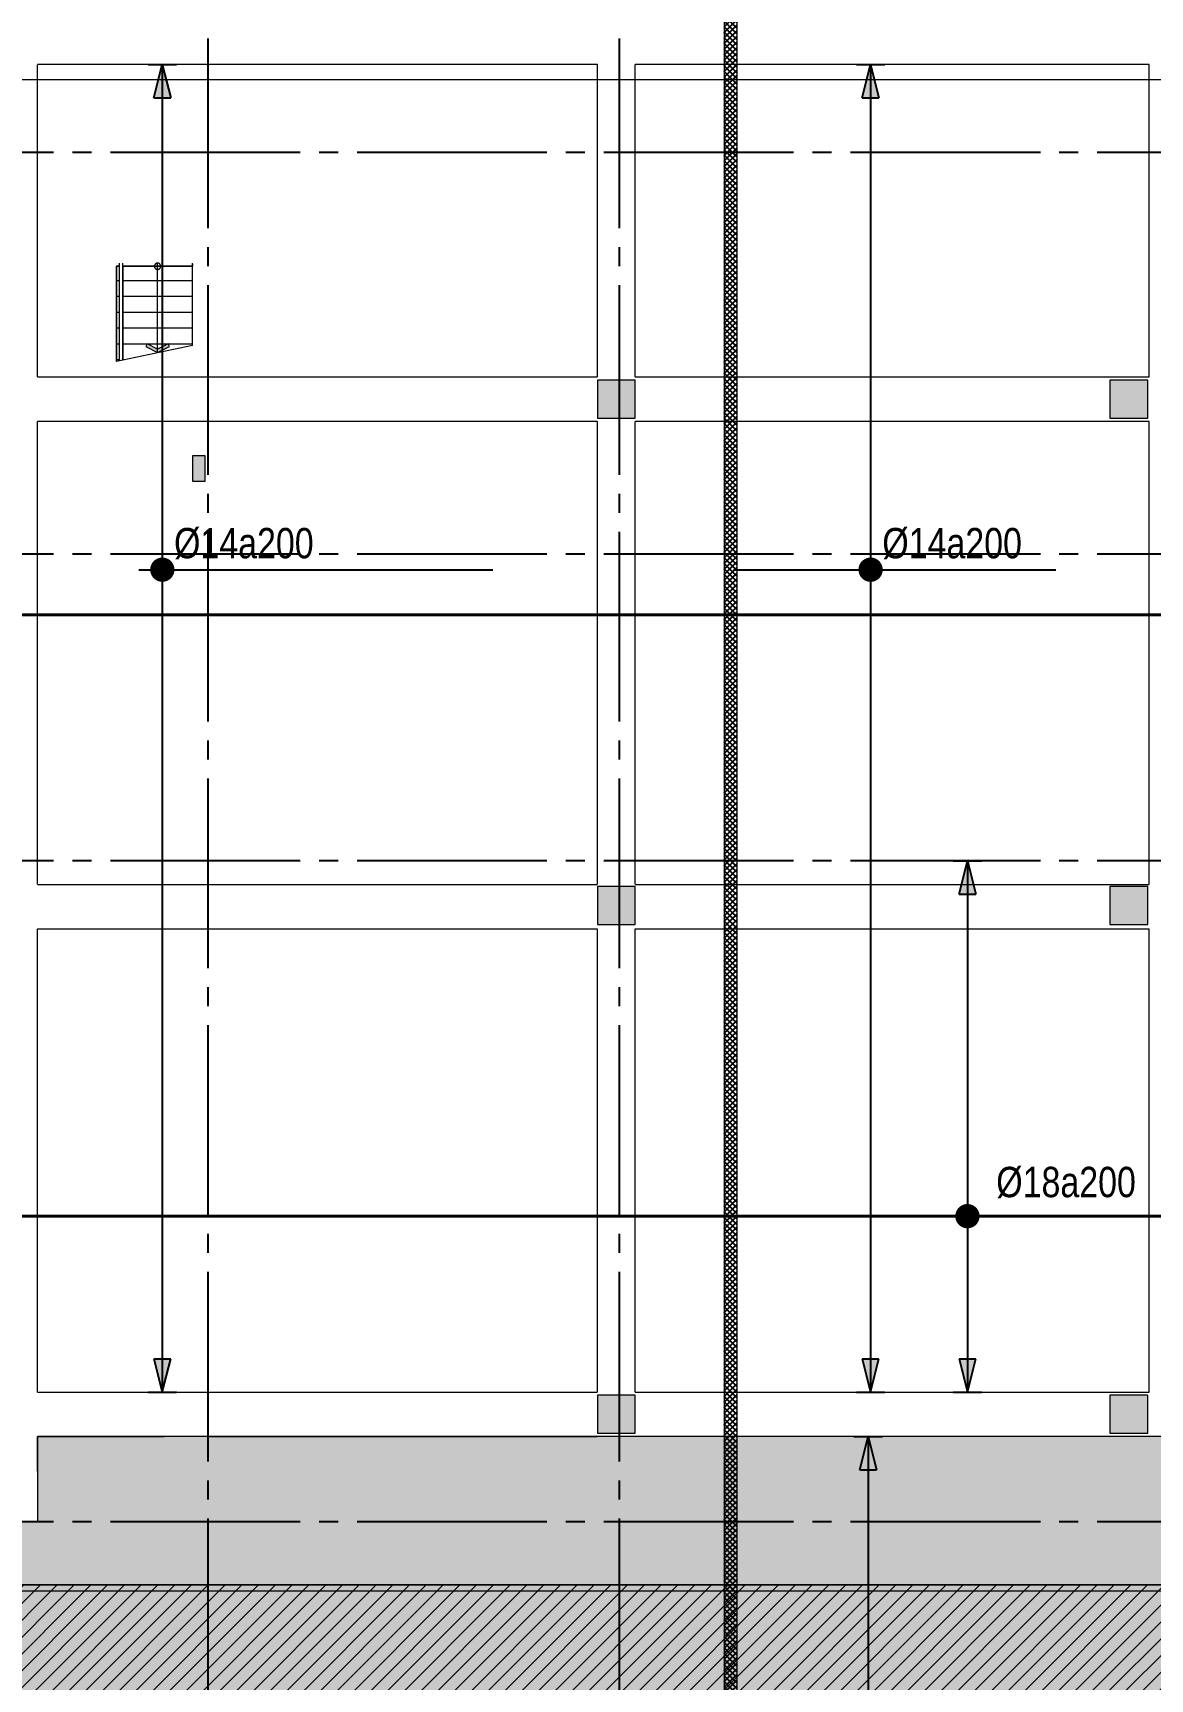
# Model space of a CAD drawing. Header units: millimetres. Extents: x -3819597 to -2591384, y 582389 to 820195.
# Drawn here: x -3037378 to -3019718, y 738094 to 764120 of the extents above; entities that cross this region are included whole.
import ezdxf
from ezdxf.enums import TextEntityAlignment as Align
from ezdxf.xclip import XClip

# ---------------------------------------------------------------- set-up
doc = ezdxf.new("R2010")
doc.units = ezdxf.units.MM
doc.header["$MEASUREMENT"] = 0
doc.header["$XCLIPFRAME"] = 0
for name, pattern in [('CENTER', [2, 1.25, -0.25, 0.25, -0.25]), ('CHG_XX_Damsan_Ham 2$0$CHG_XX_Damsan_Ham 2$0$HIDDEN', [0.375, 0.25, -0.125]), ('CHG_XX_Damsan_Ham 2$0$MB Ham 2$0$Hidden21', [3, 2, -1]), ('CHG_XX_Luoi truc$0$MB_Luoi truc$0$Center101', [13, 10, -1, 1, -1]), ('HIDDEN', [0.375, 0.25, -0.125])]:
    doc.linetypes.add(name, pattern=pattern)
doc.layers.get('0').update_dxf_attribs({"lineweight": 9})
doc.layers.get('Defpoints').update_dxf_attribs({"color": 10, "lineweight": 0})
for name, color, linetype in [('02HN. TEXT B', 1, 'Continuous'), ('08HN. SSS X', 6, 'Continuous'), ('12HN. GRID', 1, 'CENTER'), ("CHG_XX_Damsan_Ham 2$0$CHG_XX_Damsan_Ham 2$0$'S_General_Hatch_8", 8, 'Continuous'), ('CHG_XX_Damsan_Ham 2$0$MB Ham 2$0$Staircase', 30, 'Continuous'), ('CHG_XX_Damsan_Ham 2$0$MB Ham 2$0$Staircase Hidden', 34, 'CHG_XX_Damsan_Ham 2$0$MB Ham 2$0$Hidden21'), ('CHG_XX_Luoi truc$0$Grid', 34, 'Continuous'), ('CHG_XX_Luoi truc$0$Grid Line', 8, 'CHG_XX_Luoi truc$0$MB_Luoi truc$0$Center101'), ('dim', 51, 'Continuous')]:
    doc.layers.add(name, color=color, linetype=linetype)
for name, color, linetype, lineweight, plot in [('CHG_XX_Cot_Ham 2$0$NS-Column-H2', 90, 'Continuous', 13, False), ('CHG_XX_Cot_Ham 2$0$NS-Column-H2 @ 1', 90, 'Continuous', 13, False), ('CHG_XX_Cot_Ham 2$0$NS-Column-H2 @ 150', 90, 'Continuous', 13, False)]:
    doc.layers.add(name, color=color, linetype=linetype, lineweight=lineweight, plot=plot)
for name, color, linetype, lineweight in [('CHG_XX_Cot_Ham 2$0$NS-Pier-H2', 150, 'Continuous', 13), ("CHG_XX_Damsan_Ham 2$0$CHG_XX_Damsan_Ham 2$0$'S_General_Hidden_1 Thin", 1, 'CHG_XX_Damsan_Ham 2$0$CHG_XX_Damsan_Ham 2$0$HIDDEN', 18), ('CHG_XX_Damsan_Ham 2$0$CHG_XX_Damsan_Ham 2$0$DBAO', 3, 'Continuous', 13), ('CHG_XX_Damsan_Ham 2$0$CHG_XX_Damsan_Ham 2$0$DTE-MEP-H-SLAB TEXT', 3, 'Continuous', 0), ('CHG_XX_Damsan_Ham 2$0$CHG_XX_Damsan_Ham 2$0$HATCH', 154, 'Continuous', 9), ('CHG_XX_Damsan_Ham 2$0$CHG_XX_Damsan_Ham 2$0$mach ngung thi cong', 6, 'Continuous', 13), ('CHG_XX_Damsan_Ham 2$0$CHG_XX_Damsan_Ham 2$0$Start hatch', 8, 'Continuous', 25), ('CHG_XX_Damsan_Ham 2$0$HATCH', 57, 'Continuous', 9), ('CHG_XX_Damsan_Ham 2$0$mach ngung thi cong', 6, 'Continuous', 13), ('CHG_XX_Damsan_Ham 2$0$tam cap ram', 8, 'Continuous', 5), ('thep chay suot', 5, 'HIDDEN', 40)]:
    doc.layers.add(name, color=color, linetype=linetype, lineweight=lineweight)
doc.styles.add('[HN042014]STYLE', font='arial.ttf', dxfattribs={"width": 0.8})
doc.styles.add('CHG_XX_Luoi truc$0$MB_Luoi truc$0$Grid A-F$0$VNI-HelveCB', font='VHELVCB_0.TTF')

# ---------------------------------------------------------------- blocks, each defined once
blk = doc.blocks.new('*U742')
at = {"layer": '12HN. GRID', "linetype": 'Continuous'}
h = blk.add_hatch(color=256, dxfattribs=at)
h.dxf.hatch_style = 1
h.paths.add_polyline_path([(-44, 3020), (44, 3020), (0, 3196)])
for p, q in [((-75, 3196), (75, 3196)), ((-44, 3020), (0, 3196)), ((0, 3196), (0, -33101.4)), ((0, 3196), (44, 3020)), ((-44, 3020), (44, 3020))]:
    blk.add_line(p, q, dxfattribs=at)
at = {"layer": '02HN. TEXT B', "linetype": 'ByBlock', "style": '[HN042014]STYLE', "width": 0.8, "flags": 8}
blk.add_attdef('1', text='', height=160, dxfattribs=at).set_placement((210.5, 140), align=Align.MIDDLE_LEFT)
blk.add_attdef('0', text='', height=160, dxfattribs=at).set_placement((1102.5, 160), align=Align.MIDDLE_CENTER)
at = {"layer": 'Defpoints', "color": 9, "linetype": 'ByBlock', "style": '[HN042014]STYLE', "width": 0.8, "flags": 9}
for tag, p in [('2', (-297.5, 8443.8)), ('3', (-297.5, 8039)), ('4', (-297.5, 7634.2)), ('5', (-297.5, 7243.8))]:
    blk.add_attdef(tag, text='', height=250, dxfattribs=at).set_placement(p, align=Align.MIDDLE_CENTER)
blk = doc.blocks.new('*U1036')
at = {"layer": 'CHG_XX_Cot_Ham 2$0$NS-Column-H2 @ 1'}
h = blk.add_hatch(color=256, dxfattribs=at)
h.dxf.hatch_style = 1
h.paths.add_polyline_path([(-300, -300), (-300, 300), (300, 300), (300, -300)])
at = {"layer": 'CHG_XX_Cot_Ham 2$0$NS-Column-H2 @ 150'}
h = blk.add_hatch(color=256, dxfattribs=at)
h.dxf.hatch_style = 1
h.paths.add_polyline_path([(-300, -300), (-300, 300), (300, 300), (300, -300)])
blk = doc.blocks.new('CHG_XX_Cot_Ham 2$0$HoBoi_C600x600')
at = {"layer": 'CHG_XX_Cot_Ham 2$0$NS-Column-H2'}
blk.add_lwpolyline([(300, -300), (300, 300), (-300, 300), (-300, -300)], close=True, dxfattribs=at)
blk.add_blockref('*U1036', (0, 0), dxfattribs=at)
blk = doc.blocks.new('*U1034')
at = {"layer": 'CHG_XX_Luoi truc$0$Grid Line'}
blk.add_line((0, 0), (0, 608), dxfattribs=at)
at = {"layer": 'CHG_XX_Luoi truc$0$Grid', "lineweight": -2, "style": 'CHG_XX_Luoi truc$0$MB_Luoi truc$0$Grid A-F$0$VNI-HelveCB'}
for tag, p in [('GRIDSUB', (0, 617)), ('GRID', (0, -9))]:
    blk.add_attdef(tag, text='', height=5, dxfattribs=at).set_placement(p, align=Align.MIDDLE)
blk = doc.blocks.new('*U1029')
at = {"layer": 'CHG_XX_Luoi truc$0$Grid Line'}
blk.add_line((0, 0), (0, 608), dxfattribs=at)
at = {"layer": 'CHG_XX_Luoi truc$0$Grid', "lineweight": -2, "style": 'CHG_XX_Luoi truc$0$MB_Luoi truc$0$Grid A-F$0$VNI-HelveCB'}
for tag, p in [('GRIDSUB', (0, 617)), ('GRID', (0, -9))]:
    blk.add_attdef(tag, text='', height=5, dxfattribs=at).set_placement(p, align=Align.MIDDLE)
blk = doc.blocks.new('*U1031')
at = {"layer": 'CHG_XX_Luoi truc$0$Grid Line'}
blk.add_line((0, 0), (0, 438), dxfattribs=at)
at = {"layer": 'CHG_XX_Luoi truc$0$Grid', "lineweight": -2, "style": 'CHG_XX_Luoi truc$0$MB_Luoi truc$0$Grid A-F$0$VNI-HelveCB'}
for tag, p in [('GRIDSUB', (0, 447)), ('GRID', (0, -9))]:
    blk.add_attdef(tag, text='', height=5, dxfattribs=at).set_placement(p, align=Align.MIDDLE)
blk = doc.blocks.new('CHG_XX_Luoi truc')
at = {"layer": 'CHG_XX_Luoi truc$0$Grid', "xscale": 300, "yscale": 300, "zscale": 300}
for name, p in [('*U1029', (54650, -12747)), ('*U1034', (61150, -12747))]:
    blk.add_blockref(name, p, dxfattribs=at)
at = {"layer": 'CHG_XX_Luoi truc$0$Grid', "xscale": 300.0000000000013, "yscale": 300.0000000000013, "zscale": 300.0000000000013, "rotation": 90}
for p in [(110703, 152250), (110703, 145900), (110703, 141050), (110703, 130600)]:
    blk.add_blockref('*U1031', p, dxfattribs=at)
blk = doc.blocks.new('CHG_XX_Cot_Ham 2')
at = {"layer": 'CHG_XX_Cot_Ham 2$0$NS-Column-H2'}
h = blk.add_hatch(color=256, dxfattribs=at)
h.dxf.hatch_style = 1
h.paths.add_polyline_path([(54400, 147050), (54600, 147050), (54600, 147450), (54400, 147450)])
at = {"layer": 'CHG_XX_Cot_Ham 2$0$NS-Pier-H2'}
h = blk.add_hatch(color=256, dxfattribs=at)
h.dxf.hatch_style = 1
h.paths.add_polyline_path([(99639.2, 163400), (-10900, 163400), (-10900, 85450), (-300, 85450), (-300, 84050), (32350, 84050), (32350, -9000), (103575.5, -9000), (106050, -6022), (106050, 158254.3)])
h.paths.add_polyline_path([(99533.7, 163100), (105750, 158110.4), (105750, 90450), (105650, 90450), (105750, 90450), (105750, 13850), (105750, 13722.3), (105750, -5913.6), (103434.7, -8700), (93599.8, -8700), (93299.8, -8700), (32650, -8700), (32650, 84350), (0, 84350), (0, 85750), (-10600, 85750), (-10600, 163100), (93600, 163100)], flags=16)
at = {"layer": 'CHG_XX_Cot_Ham 2$0$NS-Column-H2'}
blk.add_lwpolyline([(54400, 147050), (54600, 147050), (54600, 147450), (54400, 147450)], close=True, dxfattribs=at)
for p in [(61100, 148350), (69200, 148350), (61100, 140344.1), (69200, 140344.1), (61100, 132300), (69200, 132300)]:
    blk.add_blockref('CHG_XX_Cot_Ham 2$0$HoBoi_C600x600', p, dxfattribs=at)
at = {"layer": 'CHG_XX_Cot_Ham 2$0$NS-Pier-H2'}
blk.add_blockref('CHG_XX_Luoi truc', (0, 0), dxfattribs=at)
blk = doc.blocks.new('CHG_XX_Damsan_Ham 2$0$CHG_XX_Damsan_Ham 2$0$sdfsgdh')
at = {"layer": 'CHG_XX_Damsan_Ham 2$0$CHG_XX_Damsan_Ham 2$0$Start hatch', "ltscale": 0.5}
h = blk.add_hatch(dxfattribs=at)
h.set_pattern_fill('ANSI37', color=256, scale=500)
h.set_pattern_definition([(45, (170555.19, -8650), (-44.194174, 44.194174), []), (135, (170555.19, -8650), (-44.194174, -44.194174), [])])
h.paths.add_polyline_path([(73704, 200), (73504, 200), (73504, -38921), (73704, -38921)])
at = {"layer": 'CHG_XX_Damsan_Ham 2$0$CHG_XX_Damsan_Ham 2$0$DTE-MEP-H-SLAB TEXT', "color": 2, "ltscale": 0.5}
for p, q in [((73504, 200), (73504, -76505)), ((73704, 200), (73704, -76505))]:
    blk.add_line(p, q, dxfattribs=at)
blk = doc.blocks.new('CHG_XX_Damsan_Ham 2$0$MB Ham 2$0$Arrow 60')
at = {"linetype": 'ByBlock', "lineweight": -2}
h = blk.add_hatch(color=0, dxfattribs=at)
h.paths.add_polyline_path([(1.88, 0.94), (1.65, 1.38), (0, 0.56), (-1.65, 1.38), (-1.88, 0.94), (0, 0)], flags=17)
h.paths.add_polyline_path([(1.65, 1.38), (1.88, 0.94), (0, 0), (-1.88, 0.94), (-1.65, 1.38), (0, 0.56)])
blk.add_hatch(color=0, dxfattribs=at).paths.add_polyline_path([(1.65, 1.38), (1.88, 0.94), (0, 0), (-1.88, 0.94), (-1.65, 1.38), (0, 0.56)])
at = {"color": 0, "linetype": 'ByBlock', "lineweight": -2}
blk.add_lwpolyline([(1.65, 1.38), (1.88, 0.94), (0, 0), (-1.88, 0.94), (-1.65, 1.38), (0, 0.56)], close=True, dxfattribs=at)
blk = doc.blocks.new('CHG_XX_Damsan_Ham 2$0$MB Ham 2$0$Dot')
at = {"linetype": 'ByBlock', "lineweight": -2}
h = blk.add_hatch(color=0, dxfattribs=at)
edge = h.paths.add_edge_path()
edge.add_arc((0, 0), 0.5, 0, 360)
at = {"color": 0, "linetype": 'ByBlock', "lineweight": -2}
blk.add_line((0, -1), (0, 1), dxfattribs=at)
blk.add_circle((0, 0), 0.5, dxfattribs=at)
blk = doc.blocks.new('*U966')
at = {"layer": 'CHG_XX_Damsan_Ham 2$0$tam cap ram'}
h = blk.add_hatch(dxfattribs=at)
h.set_pattern_fill('_USER', color=256, scale=250, angle=90, pattern_type=0)
h.set_pattern_definition([(90, (2200, 2550), (-250, 2e-14), [])])
h.paths.add_polyline_path([(1200, 2550), (3200, 2550), (3200, 1450), (1200, 1450)])
h.paths.add_polyline_path([(1200, 1400), (3200, 1400), (3200, 1350), (1200, 1350)])
h.paths.add_polyline_path([(1200, 1200), (3200, 1200), (3200, 1150), (1200, 1150)])
h.paths.add_polyline_path([(1200, 1100), (3200, 1100), (3200, 0), (1200, 0)])
at = {"layer": 'CHG_XX_Damsan_Ham 2$0$MB Ham 2$0$Staircase'}
for p, q in [((1200, 0), (1200, 1100)), ((3200, 0), (3200, 1100)), ((0, 0), (4400, 0))]:
    blk.add_line(p, q, dxfattribs=at)
at = {"layer": 'CHG_XX_Damsan_Ham 2$0$MB Ham 2$0$Staircase Hidden'}
for p, q in [((4400, 2550), (4400, 0)), ((4400, 1200), (4400, 1350))]:
    blk.add_line(p, q, dxfattribs=at)
at = {"layer": 'CHG_XX_Damsan_Ham 2$0$tam cap ram'}
for p, q in [((0, 0), (0, 2550)), ((0, 2550), (4400, 2550)), ((1200, 1450), (1200, 2550)), ((1598, 1350), (1848, 2550)), ((1700, 1350), (1950, 2550)), ((3200, 1450), (3200, 2550)), ((600, 550), (600, 2000)), ((600, 2000), (3800, 2000)), ((3800, 550), (3800, 2000)), ((1100, 1100), (1100, 1450)), ((1100, 1450), (3300, 1450)), ((1150, 1150), (1150, 1400)), ((1150, 1400), (3250, 1400)), ((1200, 1150), (1200, 1400)), ((1200, 1400), (1200, 1350)), ((1200, 1350), (3200, 1350)), ((3200, 1150), (3200, 1400)), ((3250, 1150), (3250, 1400)), ((3300, 1100), (3300, 1450)), ((1100, 1100), (3300, 1100)), ((1150, 1150), (3250, 1150)), ((1200, 1200), (3200, 1200)), ((1200, 1200), (1200, 1150)), ((600, 550), (3800, 550))]:
    blk.add_line(p, q, dxfattribs=at)
for points in [[(1200, 2550), (3200, 2550), (3200, 1450), (1200, 1450)], [(1200, 1400), (3200, 1400), (3200, 1350), (1200, 1350)], [(1200, 1200), (3200, 1200), (3200, 1150), (1200, 1150)], [(1200, 1100), (3200, 1100), (3200, 0), (1200, 0)]]:
    blk.add_lwpolyline(points, close=True, dxfattribs=at)
for centre, start, end in [((1200, 1350), 90, 180), ((3200, 1350), 0, 90), ((1200, 1200), 180, 270), ((3200, 1200), 270, 0)]:
    blk.add_arc(centre, 1200, start, end, dxfattribs=at)
at = {"layer": 'CHG_XX_Damsan_Ham 2$0$tam cap ram', "yscale": 100, "zscale": 100}
for name, p, xscale, rotation in [('CHG_XX_Damsan_Ham 2$0$MB Ham 2$0$Arrow 60', (1835, 2000), 100, 270), ('CHG_XX_Damsan_Ham 2$0$MB Ham 2$0$Dot', (3200, 2000), 100, 270), ('CHG_XX_Damsan_Ham 2$0$MB Ham 2$0$Arrow 60', (3200, 550), -100, 90)]:
    blk.add_blockref(name, p, dxfattribs=dict(at, xscale=xscale, rotation=rotation))
blk = doc.blocks.new('CHG_XX_Damsan_Ham 2$0$ArchStaireH2')
ref = blk.add_blockref('*U966', (39598, 6200), dxfattribs=dict(xscale=-1, rotation=270))
XClip(ref).set_block_clipping_path([(3250, 1350), (3249.9999999999, 2550), (1945, 2550), (1695, 1350)])
blk = doc.blocks.new('CHG_XX_Damsan_Ham 2', base_point=(3089256, -609981))
at = {"layer": "CHG_XX_Damsan_Ham 2$0$CHG_XX_Damsan_Ham 2$0$'S_General_Hatch_8"}
h = blk.add_hatch(dxfattribs=at)
h.set_pattern_fill('CROSS', color=256, scale=2000)
edge = h.paths.add_edge_path()
edge.add_line((76750, 42625), (76750, 65250))
edge.add_line((76750, 65250), (76750, 65850))
edge.add_line((76750, 65850), (77900, 65850))
edge.add_line((77900, 65850), (77900, 89350))
edge.add_line((77900, 89350), (76850, 89350))
edge.add_line((76850, 89350), (76850, 90650))
edge.add_line((76850, 90650), (76852, 131950))
edge.add_line((76852, 131950), (51950, 131950))
edge.add_line((51950, 131950), (51950, 130600))
edge.add_line((51950, 130600), (22700, 130600))
edge.add_line((22700, 130600), (22700, 84050))
edge.add_line((22700, 84050), (32350, 84050))
edge.add_line((32350, 84050), (32350, 22700))
edge.add_line((32350, 22700), (76500, 22700))
edge.add_line((76500, 22700), (76500, 23518))
edge.add_line((76500, 23518), (76750, 23518))
edge.add_line((76750, 23518), (76750, 42625))
edge.add_line((76750, 42625), (76750, 43198))
at = {"layer": 'CHG_XX_Damsan_Ham 2$0$CHG_XX_Damsan_Ham 2$0$HATCH'}
h = blk.add_hatch(dxfattribs=at)
h.set_pattern_fill('ANSI31', color=256, scale=1500)
h.set_pattern_definition([(45, (-2702289.21, 609981.01), (-132.582521, 132.582521), [])])
h.paths.add_polyline_path([(32350, 25700), (73852, 25700), (73852, 127600), (25700, 127600), (25700, 84350), (23700, 84350), (23700, 129600), (75851, 129600), (75851, 23700), (32350, 23700)])
at = {"layer": "CHG_XX_Damsan_Ham 2$0$CHG_XX_Damsan_Ham 2$0$'S_General_Hidden_1 Thin", "ltscale": 10}
for p, q in [((51950, 152250), (51950, 153638)), ((60800, 153638), (51950, 153638)), ((60800, 148700), (60800, 153638)), ((61400, 148700), (61400, 153638)), ((69525, 153638), (61400, 153638)), ((69525, 148700), (69525, 153638)), ((51950, 148700), (51950, 152250)), ((51950, 148700), (60800, 148700)), ((61400, 148700), (69525, 148700)), ((51950, 148000), (60800, 148000)), ((51950, 140675), (51950, 148000)), ((60800, 140675), (60800, 148000)), ((61400, 148000), (69525, 148000)), ((61400, 140675), (61400, 148000)), ((69525, 140675), (69525, 148000)), ((51950, 140675), (60800, 140675)), ((61400, 140675), (69525, 140675)), ((51950, 132650), (51950, 139975)), ((51950, 139975), (60800, 139975)), ((60800, 132650), (60800, 139975)), ((61400, 132650), (61400, 139975)), ((61400, 139975), (69525, 139975)), ((69525, 132650), (69525, 139975)), ((51950, 132650), (60800, 132650)), ((61400, 132650), (69525, 132650)), ((51950, 131950), (53950, 131950)), ((51950, 131400), (51950, 131950)), ((76750, 131950), (51950, 131950)), ((51950, 131950), (51950, 130600)), ((54650, 131950), (60800, 131950)), ((51950, 130600), (22700, 130600))]:
    blk.add_line(p, q, dxfattribs=at)
at = {"layer": 'CHG_XX_Damsan_Ham 2$0$CHG_XX_Damsan_Ham 2$0$HATCH'}
blk.add_lwpolyline([(32350, 25700), (73852, 25700), (73852, 127600), (25700, 127600), (25700, 84350), (23700, 84350), (23700, 129600), (75851, 129600), (75851, 23700), (32350, 23700), (32350, 25700)], dxfattribs=at)
at = {"layer": 'CHG_XX_Damsan_Ham 2$0$CHG_XX_Damsan_Ham 2$0$mach ngung thi cong'}
blk.add_lwpolyline([(23700, 90148), (-100, 90150), (-100, 153400), (99650, 153400), (99650, 71950), (75851, 71950), (75851, 88800), (75851, 88800), (75851, 129600), (23700, 129600)], close=True, dxfattribs=at)
at = {"layer": 'CHG_XX_Damsan_Ham 2$0$mach ngung thi cong'}
blk.add_lwpolyline([(23900, 90148), (-100, 90150), (-100, 153400), (99650, 153400), (99650, 71950), (75549, 71950), (75549, 88800), (75549, 88800), (75549, 129500), (23900, 129500)], close=True, dxfattribs=at)
at = {"layer": 'CHG_XX_Damsan_Ham 2$0$CHG_XX_Damsan_Ham 2$0$DBAO'}
blk.add_blockref('CHG_XX_Cot_Ham 2', (0, 0), dxfattribs=at)
at = {"layer": 'CHG_XX_Damsan_Ham 2$0$CHG_XX_Damsan_Ham 2$0$DTE-MEP-H-SLAB TEXT'}
blk.add_blockref('CHG_XX_Damsan_Ham 2$0$CHG_XX_Damsan_Ham 2$0$sdfsgdh', (-10700, 160900), dxfattribs=at)
at = {"layer": 'CHG_XX_Damsan_Ham 2$0$HATCH'}
for name, p in [('CHG_XX_Cot_Ham 2', (0, 0)), ('CHG_XX_Damsan_Ham 2$0$ArchStaireH2', (12250, 141050))]:
    blk.add_blockref(name, p, dxfattribs=at)
blk = doc.blocks.new('*U831')
at = {"layer": 'thep chay suot', "linetype": 'HIDDEN', "ltscale": 10}
blk.add_line((-27401.3, 0), (11521.4, 0), dxfattribs=at)
at = {"layer": '02HN. TEXT B', "linetype": 'ByBlock', "style": '[HN042014]STYLE', "width": 0.8, "flags": 8}
blk.add_attdef('0', text='', height=160, dxfattribs=at).set_placement((-351.3, 260), align=Align.MIDDLE_CENTER)
blk.add_attdef('1', text='', height=160, dxfattribs=at).set_placement((151.8, 180), align=Align.MIDDLE_LEFT)
at = {"layer": 'Defpoints', "color": 9, "linetype": 'ByBlock', "style": '[HN042014]STYLE', "width": 0.8, "flags": 9}
for tag, p in [('2', (-12025.5, -1275.1)), ('3', (-12025.5, -1679.8)), ('4', (-12025.5, -2084.6)), ('5', (-12025.5, -2475.1))]:
    blk.add_attdef(tag, text='', height=250, dxfattribs=at).set_placement(p, align=Align.MIDDLE_CENTER)
blk = doc.blocks.new('*U843')
at = {"layer": '12HN. GRID', "linetype": 'Continuous'}
h = blk.add_hatch(color=256, dxfattribs=at)
h.dxf.hatch_style = 1
h.paths.add_polyline_path([(-44, 2485.9), (44, 2485.9), (0, 2661.9)])
h = blk.add_hatch(color=256, dxfattribs=at)
h.dxf.hatch_style = 1
h.paths.add_polyline_path([(0, -4334.1), (44, -4158.1), (-44, -4158.1)])
at = {"layer": '08HN. SSS X', "linetype": 'ByBlock', "ltscale": 10}
for p, q in [((-124.3, 0), (1742.3, 0)), ((-124.3, 0), (-124.3, 0)), ((1742.3, 0), (1742.3, 0))]:
    blk.add_line(p, q, dxfattribs=at)
at = {"layer": '12HN. GRID', "linetype": 'Continuous'}
for p, q in [((-75, 2661.9), (75, 2661.9)), ((-44, 2485.9), (0, 2661.9)), ((0, 2661.9), (0, -4334.1)), ((0, 2661.9), (44, 2485.9)), ((-44, 2485.9), (44, 2485.9)), ((-44, -4158.1), (44, -4158.1)), ((-44, -4158.1), (0, -4334.1)), ((0, -4334.1), (44, -4158.1)), ((-75, -4334.1), (75, -4334.1))]:
    blk.add_line(p, q, dxfattribs=at)
at = {"layer": '12HN. GRID', "linetype": 'Continuous', "const_width": 64, "flags": 128}
blk.add_lwpolyline([(-32, 0, 1), (32, 0, 1)], format="xyb", close=True, dxfattribs=at)
at = {"layer": '02HN. TEXT B', "linetype": 'ByBlock', "style": '[HN042014]STYLE', "width": 0.8, "flags": 8}
blk.add_attdef('1', text='', height=160, dxfattribs=at).set_placement((61.7, 140), align=Align.MIDDLE_LEFT)
blk.add_attdef('0', text='', height=160, dxfattribs=at).set_placement((1102.5, 160), align=Align.MIDDLE_CENTER)
at = {"layer": 'Defpoints', "color": 9, "linetype": 'ByBlock', "style": '[HN042014]STYLE', "width": 0.8, "flags": 9}
for tag, p in [('2', (1608.1, 1039.5)), ('3', (1608.1, 634.7)), ('4', (1608.1, 229.9)), ('5', (1608.1, -160.5))]:
    blk.add_attdef(tag, text='', height=250, dxfattribs=at).set_placement(p, align=Align.MIDDLE_CENTER)
blk = doc.blocks.new('*U844')
at = {"layer": '12HN. GRID', "linetype": 'Continuous'}
h = blk.add_hatch(color=256, dxfattribs=at)
h.dxf.hatch_style = 1
h.paths.add_polyline_path([(-44, 2485.9), (44, 2485.9), (0, 2661.9)])
h = blk.add_hatch(color=256, dxfattribs=at)
h.dxf.hatch_style = 1
h.paths.add_polyline_path([(0, -4334.1), (44, -4158.1), (-44, -4158.1)])
at = {"layer": '08HN. SSS X', "linetype": 'ByBlock', "ltscale": 10}
for p, q in [((-723.2, 0), (976.8, 0)), ((-723.2, 0), (-723.2, 0)), ((976.8, 0), (976.8, 0))]:
    blk.add_line(p, q, dxfattribs=at)
at = {"layer": '12HN. GRID', "linetype": 'Continuous'}
for p, q in [((-75, 2661.9), (75, 2661.9)), ((-44, 2485.9), (0, 2661.9)), ((0, 2661.9), (0, -4334.1)), ((0, 2661.9), (44, 2485.9)), ((-44, 2485.9), (44, 2485.9)), ((-44, -4158.1), (44, -4158.1)), ((-44, -4158.1), (0, -4334.1)), ((0, -4334.1), (44, -4158.1)), ((-75, -4334.1), (75, -4334.1))]:
    blk.add_line(p, q, dxfattribs=at)
at = {"layer": '12HN. GRID', "linetype": 'Continuous', "const_width": 64, "flags": 128}
blk.add_lwpolyline([(-32, 0, 1), (32, 0, 1)], format="xyb", close=True, dxfattribs=at)
at = {"layer": '02HN. TEXT B', "linetype": 'ByBlock', "style": '[HN042014]STYLE', "width": 0.8, "flags": 8}
blk.add_attdef('1', text='', height=160, dxfattribs=at).set_placement((61.7, 140), align=Align.MIDDLE_LEFT)
blk.add_attdef('0', text='', height=160, dxfattribs=at).set_placement((1102.5, 160), align=Align.MIDDLE_CENTER)
at = {"layer": 'Defpoints', "color": 9, "linetype": 'ByBlock', "style": '[HN042014]STYLE', "width": 0.8, "flags": 9}
for tag, p in [('2', (1009.2, 1039.5)), ('3', (1009.2, 634.7)), ('4', (1009.2, 229.9)), ('5', (1009.2, -160.5))]:
    blk.add_attdef(tag, text='', height=250, dxfattribs=at).set_placement(p, align=Align.MIDDLE_CENTER)
blk = doc.blocks.new('*U852')
at = {"layer": '12HN. GRID', "linetype": 'Continuous'}
h = blk.add_hatch(color=256, dxfattribs=at)
h.dxf.hatch_style = 1
h.paths.add_polyline_path([(-44, 1696.9), (44, 1696.9), (0, 1872.9)])
h = blk.add_hatch(color=256, dxfattribs=at)
h.dxf.hatch_style = 1
h.paths.add_polyline_path([(0, -927.1), (44, -751.1), (-44, -751.1)])
for p, q in [((-75, 1872.9), (75, 1872.9)), ((-44, 1696.9), (0, 1872.9)), ((0, 1872.9), (0, -927.1)), ((0, 1872.9), (44, 1696.9)), ((-44, 1696.9), (44, 1696.9)), ((-44, -751.1), (44, -751.1)), ((-44, -751.1), (0, -927.1)), ((0, -927.1), (44, -751.1)), ((-75, -927.1), (75, -927.1))]:
    blk.add_line(p, q, dxfattribs=at)
at = {"layer": '12HN. GRID', "linetype": 'Continuous', "const_width": 64, "flags": 128}
blk.add_lwpolyline([(-32, 0, 1), (32, 0, 1)], format="xyb", close=True, dxfattribs=at)
at = {"layer": 'thep chay suot', "linetype": 'HIDDEN', "ltscale": 10}
blk.add_line((-15700.2, 0), (13133.1, 0), dxfattribs=at)
at = {"layer": '02HN. TEXT B', "linetype": 'ByBlock', "style": '[HN042014]STYLE', "width": 0.8, "flags": 8}
blk.add_attdef('0', text='', height=160, dxfattribs=at).set_placement((-351.3, 260), align=Align.MIDDLE_CENTER)
blk.add_attdef('1', text='', height=160, dxfattribs=at).set_placement((151.8, 180), align=Align.MIDDLE_LEFT)
at = {"layer": 'Defpoints', "color": 9, "linetype": 'ByBlock', "style": '[HN042014]STYLE', "width": 0.8, "flags": 9}
for tag, p in [('2', (-12025.5, -1275.1)), ('3', (-12025.5, -1679.8)), ('4', (-12025.5, -2084.6)), ('5', (-12025.5, -2475.1))]:
    blk.add_attdef(tag, text='', height=250, dxfattribs=at).set_placement(p, align=Align.MIDDLE_CENTER)

msp = doc.modelspace()

# ---------------------------------------------------------------- block references
at = {"layer": '08HN. SSS X', "linetype": 'Continuous'}
ref = msp.add_blockref('*U843', (-3035332.9, 755633.3), dxfattribs=dict(at, xscale=3, yscale=3, zscale=3))
ref.add_attrib('1', '%%c14a200', dxfattribs={"layer": '02HN. TEXT B', "linetype": 'ByBlock', "height": 480, "style": '[HN042014]STYLE', "width": 0.8}).set_placement((-3035147.9, 756053.3), align=Align.MIDDLE_LEFT)
ref = msp.add_blockref('*U844', (-3024136.4, 755633.3), dxfattribs=dict(at, xscale=3, yscale=3, zscale=3))
ref.add_attrib('1', '%%c14a200', dxfattribs={"layer": '02HN. TEXT B', "linetype": 'ByBlock', "height": 480, "style": '[HN042014]STYLE', "width": 0.8}).set_placement((-3023951.3, 756053.3), align=Align.MIDDLE_LEFT)
at = {"layer": '08HN. SSS X', "linetype": 'Continuous', "xscale": 3, "yscale": 3, "zscale": 3}
msp.add_blockref('*U742', (-3024174.2, 732342.8), dxfattribs=at)
at = {"layer": 'dim', "ltscale": 1500}
msp.add_blockref('CHG_XX_Damsan_Ham 2', (0, 0), dxfattribs=at)
at = {"layer": 'thep chay suot', "xscale": 3, "yscale": 3, "zscale": 3}
msp.add_blockref('*U831', (-3017885.6, 754918), dxfattribs=at)
at = {"layer": 'thep chay suot'}
ref = msp.add_blockref('*U852', (-3022605.4, 745412.4), dxfattribs=dict(at, xscale=3, yscale=3, zscale=3))
ref.add_attrib('1', '%%c18a200', dxfattribs={"layer": '02HN. TEXT B', "linetype": 'ByBlock', "height": 480, "style": '[HN042014]STYLE', "width": 0.8}).set_placement((-3022150, 745952.4), align=Align.MIDDLE_LEFT)

doc.saveas('drawing.dxf')
